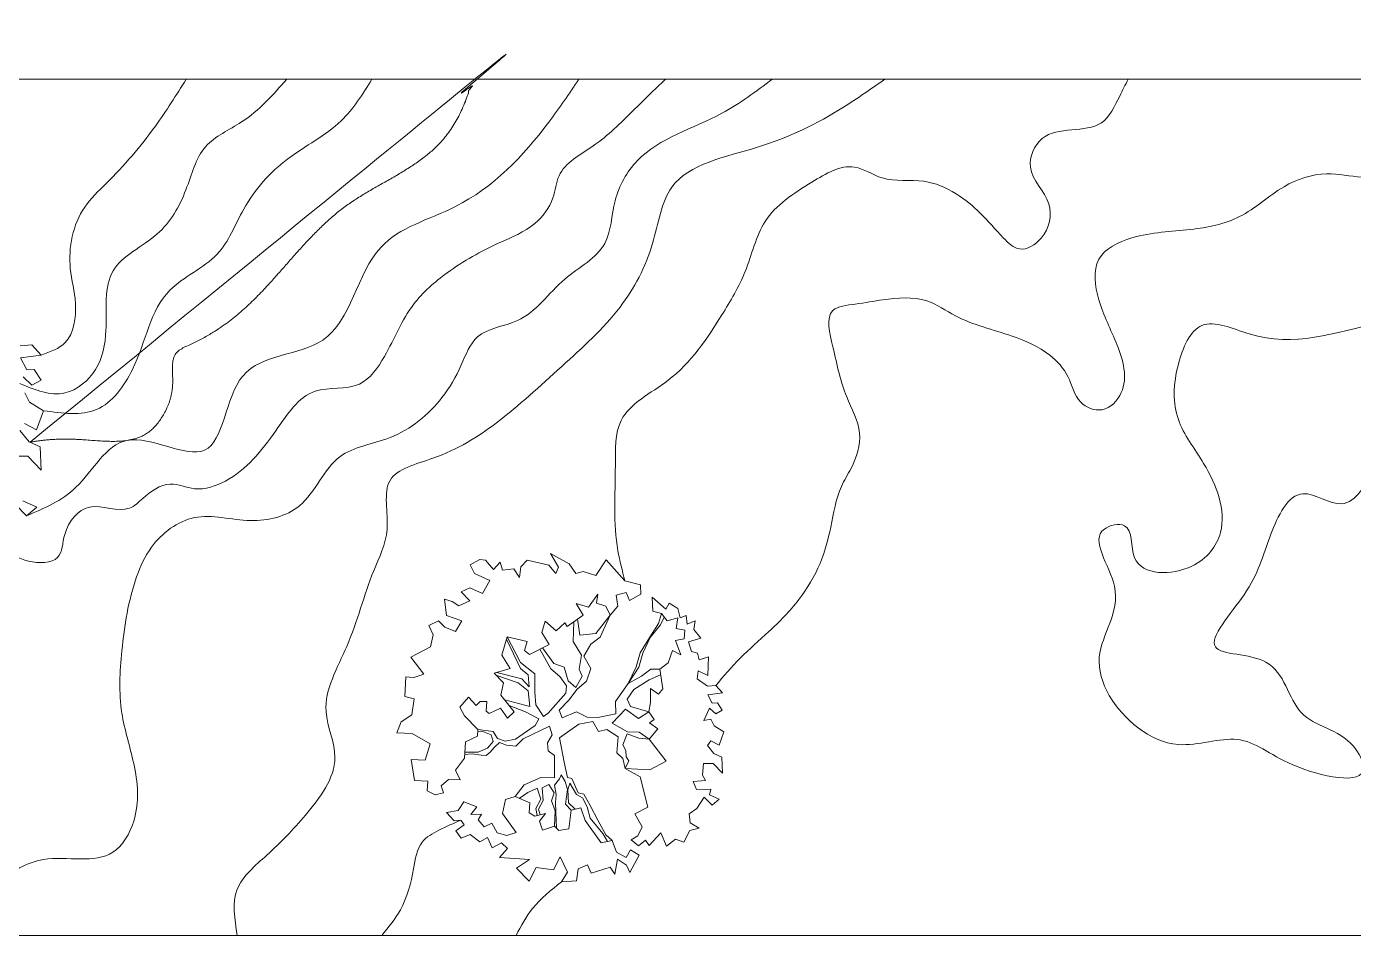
# Model space of a CAD drawing. Header units: inches. Extents: x 0 to 4169, y -2 to 2776.
# Drawn here: x 566 to 1699, y 0 to 776 of the extents above; entities that cross this region are included whole.
import ezdxf

# ---------------------------------------------------------------- set-up
doc = ezdxf.new("R2010")
doc.units = ezdxf.units.IN
doc.header["$MEASUREMENT"] = 0
doc.layers.add('ceco.net 442 Smith House site plan', color=9, linetype='Continuous', lineweight=15)

msp = doc.modelspace()

# ---------------------------------------------------------------- linework, layer by layer
at = {"layer": 'ceco.net 442 Smith House site plan'}
for p, q in [((523.6747616347229, 731.177013378743), (2103.313901271012, 731.177013378743)), ((953.3829359715223, 320.9507535614342), (945.1670311121488, 316.3872066847879)), ((958.329407823633, 320.5021952093074), (953.3829359715223, 320.9507535614342)), ((965.0939721234704, 312.3885643415052), (958.329407823633, 320.5021952093074)), ((970.667635303867, 318.7502001019821), (965.0939721234704, 312.3885643415052)), ((972.8614011419189, 312.0056318837956), (970.667635303867, 318.7502001019821)), ((993.921820605973, 320.4012951184768), (988.413002113514, 314.6474321173418)), ((1012.285496500973, 316.2424573267675), (993.921820605973, 320.4012951184768)), ((1029.579905424612, 317.4794283034644), (1013.811294151511, 326.0881311856216)), ((1013.811294151511, 326.0881311856216), (1020.557363627006, 314.5475130548161)), ((1035.36965436523, 309.1424993495029), (1029.579905424612, 317.4794283034644)), ((1061.105130635802, 320.8643184822521), (1052.383765920557, 307.2879207423741)), ((1077.276500951999, 302.8389679015365), (1061.105130635802, 320.8643184822521)), ((945.1670311121488, 316.3872066847879), (948.8767878540683, 309.1739868445942)), ((948.8767878540683, 309.1739868445942), (962.0504317545117, 302.9922199073148)), ((982.3235364858903, 313.0177625858465), (972.8614011419189, 312.0056318837956)), ((987.2804481269729, 305.7011882214183), (982.3235364858903, 313.0177625858465)), ((988.413002113514, 314.6474321173418), (987.2804481269729, 305.7011882214183)), ((1018.206686552233, 309.1403960160875), (1012.285496500973, 316.2424573267675)), ((1020.557363627006, 314.5475130548161), (1018.206686552233, 309.1403960160875)), ((1041.459120035093, 310.7721688340655), (1035.36965436523, 309.1424993495029)), ((1052.383765920557, 307.2879207423741), (1041.459120035093, 310.7721688340655)), ((944.9434262128675, 296.7316254264751), (937.4491641672028, 293.3591657797074)), ((955.7559531134606, 292.0107575132212), (944.9434262128675, 296.7316254264751)), ((962.0504317545117, 302.9922199073148), (955.7559531134606, 292.0107575132212)), ((1090.393257978793, 299.4676304800937), (1077.276500951999, 302.8389679015365)), ((1090.909887826008, 291.3069248016146), (1090.393257978793, 299.4676304800937)), ((929.8506437627257, 285.2914875089905), (923.1525787771487, 287.1554122523928)), ((923.1525787771487, 287.1554122523928), (925.0090632272494, 273.2529229250246)), ((935.4162519171382, 281.3581199132037), (929.8506437627257, 285.2914875089905)), ((944.8880969368828, 285.8077750455371), (935.4162519171382, 281.3581199132037)), ((937.4491641672028, 293.3591657797074), (944.8880969368828, 285.8077750455371)), ((1041.527809843828, 273.6058412129563), (1035.549732970544, 283.5183320758456)), ((1035.549732970544, 283.5183320758456), (1046.193254144029, 280.3712738052398)), ((1046.193254144029, 280.3712738052398), (1054.080857051307, 291.5199644925034)), ((1054.080857051307, 291.5199644925034), (1053.06042205433, 283.8103404193157)), ((1053.06042205433, 283.8103404193157), (1060.94958255458, 281.2247512109781)), ((1069.613963240799, 290.7347774231536), (1078.243261322781, 292.7672626701516)), ((1071.25509209081, 281.2253123218805), (1069.613963240799, 290.7347774231536)), ((1078.243261322781, 292.7672626701516), (1081.053584309608, 285.947302496832)), ((1081.053584309608, 285.947302496832), (1090.909887826008, 291.3069248016146)), ((1100.372850508953, 288.8903160224885), (1112.252892439636, 278.7543171939376)), ((1101.160895476853, 276.9548960856015), (1100.372850508953, 288.8903160224885)), ((1112.252892439636, 278.7543171939376), (1114.904016483572, 283.822492182847)), ((1114.904016483572, 283.822492182847), (1122.277277249806, 279.0920681294456)), ((925.0090632272494, 273.2529229250246), (938.0224864881409, 268.6344285088736)), ((1027.841575626279, 263.9278156069142), (1041.527809843828, 273.6058412129563)), ((1064.612064915087, 273.3826843144304), (1052.285007510675, 257.9611228741783)), ((1056.060533369178, 254.8037374401674), (1064.612064915087, 273.3826843144304)), ((1060.94958255458, 281.2247512109781), (1064.612064915087, 273.3826843144304)), ((1064.612064915087, 273.3826843144304), (1071.25509209081, 281.2253123218805)), ((1108.477269421064, 275.0349015867561), (1101.160895476853, 276.9548960856015)), ((1105.835757892832, 266.5274499036312), (1108.477269421064, 275.0349015867561)), ((1110.854534826282, 271.8391168265239), (1107.578565854262, 265.1226207253942)), ((1113.209115856682, 268.6738269313151), (1108.477269421064, 275.0349015867561)), ((1122.277277249806, 279.0920681294456), (1124.367709321956, 271.1003429177243)), ((1124.367709321956, 271.1003429177243), (1129.538419078102, 273.1250242932013)), ((1129.538419078102, 273.1250242932013), (1130.4482926691, 265.8637485694397)), ((918.0192393267155, 268.5684514217758), (909.8593939456975, 264.6232144799638)), ((909.8593939456975, 264.6232144799638), (913.5236281629968, 256.8004697361735)), ((923.4920506689608, 263.3967118636918), (918.0192393267155, 268.5684514217758)), ((932.4951731384862, 259.4535782083625), (923.4920506689608, 263.3967118636918)), ((938.0224864881409, 268.6344285088736), (932.4951731384862, 259.4535782083625)), ((1006.443144585983, 258.6797717924607), (1009.196775052153, 268.4238432596019)), ((1009.196775052153, 268.4238432596019), (1018.434575294472, 260.0859332339227)), ((1018.434575294472, 260.0859332339227), (1025.929761890807, 266.9064544735587)), ((1025.929761890807, 266.9064544735587), (1027.841575626279, 263.9278156069142)), ((1033.62655704964, 268.0185828386701), (1032.910509148482, 250.9710599759233)), ((1038.709237576582, 256.3771959816536), (1036.842314876902, 270.2925601646203)), ((1098.510404418899, 254.7043794885442), (1105.835757892832, 266.5274499036312)), ((1107.578565854262, 265.1226207253942), (1098.800314316994, 254.3566524555933)), ((1122.502245346826, 271.25976733116), (1113.209115856682, 268.6738269313151)), ((1121.041292295053, 262.0218661577288), (1122.502245346826, 271.25976733116)), ((1128.415477621344, 260.7395037805012), (1121.041292295053, 262.0218661577288)), ((1127.741011944499, 253.3004625693041), (1128.415477621344, 260.7395037805012)), ((1130.4482926691, 265.8637485694397), (1137.259401115125, 268.6845053308135)), ((1137.259401115125, 268.6845053308135), (1135.966626526579, 261.301533910259)), ((1135.966626526579, 261.301533910259), (1142.160156169409, 253.8728199445993)), ((913.5236281629968, 256.8004697361735), (911.332247177105, 246.3820185822749)), ((972.2114660407925, 239.3028561652133), (976.7728463633335, 255.1266722100657)), ((976.129915680989, 252.8962911688137), (988.0352122838176, 227.8644015745694)), ((988.2043152977145, 233.1673929250076), (976.7728463633335, 255.1266722100657)), ((976.7728463633335, 255.1266722100657), (993.8893672277583, 251.0711889953903)), ((993.8893672277583, 251.0711889953903), (991.6323142384208, 243.4737045222607)), ((1012.702346180632, 248.4300911061391), (1006.443144585983, 258.6797717924607)), ((1032.910509148482, 250.9710599759233), (1040.294209792861, 239.3726199055272)), ((1052.285007510675, 257.9611228741783), (1038.709237576582, 256.3771959816536)), ((1048.003097250325, 248.6575958509159), (1056.060533369178, 254.8037374401674)), ((1090.126223940922, 241.4091018154821), (1098.510404418899, 254.7043794885442)), ((1098.800314316994, 254.3566524555933), (1092.609996884072, 241.1936076466033)), ((1120.42371349655, 251.7723955104807), (1127.741011944499, 253.3004625693041)), ((1124.932149353027, 239.5093417659372), (1120.42371349655, 251.7723955104807)), ((1142.160156169409, 253.8728199445993), (1131.583134352424, 250.7701720473924)), ((1131.583134352424, 250.7701720473924), (1133.944154112419, 242.4324719880411)), ((911.332247177105, 246.3820185822749), (894.5999905314351, 237.5938668365622)), ((979.3035049302841, 228.0328208905318), (972.2114660407925, 239.3028561652133)), ((991.6323142384208, 243.4737045222607), (995.6889648605288, 239.9791292202315)), ((995.6889648605288, 239.9791292202315), (1012.702346180632, 248.4300911061391)), ((1004.582664947785, 244.3968471612746), (1013.940424526109, 227.7068705704606)), ((1016.535489096382, 232.1567356268823), (1006.968556535834, 245.5819777835578)), ((1040.294209792861, 239.3726199055272), (1038.271834529384, 227.3803590245018)), ((1042.093077227954, 238.5861005764723), (1048.003097250325, 248.6575958509159)), ((1048.015094632268, 228.0552998632276), (1042.093077227954, 238.5861005764723)), ((1086.867230769564, 229.5289805298215), (1090.126223940922, 241.4091018154821)), ((1092.609996884072, 241.1936076466033), (1089.003282484164, 229.0235813051287)), ((1114.008233618308, 232.6880493739787), (1117.773416796283, 243.2754810380477)), ((1117.773416796283, 243.2754810380477), (1124.932149353027, 239.5093417659372)), ((1133.944154112419, 242.4324719880411), (1139.115691212233, 241.0284138788211)), ((1139.115691212233, 241.0284138788211), (1140.474867987823, 235.2848780868507)), ((1140.474867987823, 235.2848780868507), (1148.531379556006, 237.982957998755)), ((1148.531379556006, 237.982957998755), (1148.02757440155, 222.1126282482615)), ((894.5999905314351, 237.5938668365622), (905.4780922707105, 223.175231116868)), ((965.5140340928233, 223.9844393344939), (979.3035049302841, 228.0328208905318)), ((988.0352122838176, 227.8644015745694), (994.7446416137302, 222.5805224140805)), ((1000.421541414039, 223.3125141257265), (988.2043152977145, 233.1673929250076)), ((1013.940424526109, 227.7068705704606), (1021.763815825297, 221.0654469653267)), ((1025.313546280657, 229.1691017697123), (1016.535489096382, 232.1567356268823)), ((1028.922548377348, 217.2993076932162), (1025.313546280657, 229.1691017697123)), ((1038.271834529384, 227.3803590245018), (1040.857092268508, 221.5158986071021)), ((1044.520499137446, 217.1218933515287), (1048.015094632268, 228.0552998632276)), ((1079.944733541038, 215.1660635007814), (1086.867230769564, 229.5289805298215)), ((1089.003282484164, 229.0235813051287), (1079.944733541038, 215.1660635007814)), ((1099.477797836674, 227.4503327675164), (1091.430898756036, 221.3129762036359)), ((1106.972887240087, 227.394053007026), (1099.477797836674, 227.4503327675164)), ((1106.972887240087, 227.394053007026), (1114.008233618308, 232.6880493739787)), ((1109.513352642881, 210.6145271601403), (1106.972887240087, 227.394053007026)), ((890.2724607131124, 220.8040138168848), (889.3841969822157, 204.0237168986353)), ((897.084396502806, 220.1960310935617), (890.2724607131124, 220.8040138168848)), ((905.4780922707105, 223.175231116868), (897.084396502806, 220.1960310935617)), ((973.5152163427819, 215.7586689123929), (965.5140340928233, 223.9844393344939)), ((967.0868870804894, 222.3674373662597), (986.01283710482, 215.8721406876773)), ((989.1140916535497, 219.0293161659202), (967.781446954136, 224.650117734372)), ((971.3238353521967, 205.3402176751888), (973.5152163427819, 215.7586689123929)), ((986.01283710482, 215.8721406876773), (994.7356621262479, 208.8374574567354)), ((995.3636807653487, 212.2189121292281), (989.1140916535497, 219.0293161659202)), ((994.7446416137302, 222.5805224140805), (995.3636807653487, 212.2189121292281)), ((1000.263705668887, 207.7127672290105), (1000.421541414039, 223.3125141257265)), ((1021.763815825297, 221.0654469653267), (1027.291762165626, 213.0639556565166)), ((1035.284256483405, 211.7255234804332), (1028.922548377348, 217.2993076932162)), ((1040.857092268508, 221.5158986071021), (1035.284256483405, 211.7255234804332)), ((1036.080356392809, 210.0851068247175), (1044.520499137446, 217.1218933515287)), ((1091.430898756036, 221.3129762036359), (1079.944733541038, 215.1660635007814)), ((1084.788698928674, 210.0416087114889), (1098.016844794288, 218.2124315940851)), ((1098.016844794288, 218.2124315940851), (1107.719940443938, 222.4598395929477)), ((1139.632223936924, 225.9909071145636), (1139.024354776648, 219.1789608588785)), ((1139.024354776648, 219.1789608588785), (1147.803239313978, 212.7625875979704)), ((1148.02757440155, 222.1126282482615), (1139.632223936924, 225.9909071145636)), ((889.3841969822157, 204.0237168986353), (897.3100947928107, 202.0581897658667)), ((982.8009239196421, 190.8672643759859), (971.3238353521967, 205.3402176751888)), ((994.7356621262479, 208.8374574567354), (996.0386822774923, 195.5988106887382)), ((1001.163869541872, 197.0139671218991), (1000.263705668887, 207.7127672290105)), ((1026.731167344524, 206.8808565017715), (1011.75040668633, 189.8005373212442)), ((1027.291762165626, 213.0639556565166), (1026.731167344524, 206.8808565017715)), ((1029.653609320915, 201.2975161488411), (1036.080356392809, 210.0851068247175)), ((1079.944733541038, 215.1660635007814), (1069.189726424984, 199.8941603768763)), ((1079.046857327291, 201.8250432356814), (1084.788698928674, 210.0416087114889)), ((1099.096454314765, 199.0718056994394), (1098.926718347739, 210.9511559160829)), ((1098.926718347739, 210.9511559160829), (1105.962794886092, 205.9396117970389)), ((1105.962794886092, 205.9396117970389), (1109.513352642881, 210.6145271601403)), ((1147.803239313978, 212.7625875979704), (1154.736079232419, 213.3806875289306)), ((1160.423418817006, 207.2446631473163), (1148.084266879968, 205.5485966512135)), ((1148.084266879968, 205.5485966512135), (1151.804560650715, 198.3441618340442)), ((1154.736079232419, 213.3806875289306), (1160.423418817006, 207.2446631473163)), ((897.3100947928107, 202.0581897658667), (895.4655104801047, 188.4815820678741)), ((936.3504616792358, 195.0795075234064), (943.657320333519, 203.4755906743169)), ((940.3518801760424, 187.5378828851515), (936.3504616792358, 195.0795075234064)), ((943.657320333519, 203.4755906743169), (950.1968193434132, 196.3174596058473)), ((950.1968193434132, 196.3174596058473), (953.6352581622637, 199.7557551051468)), ((953.6352581622637, 199.7557551051468), (959.2666354801918, 199.8782219530889)), ((959.2666354801918, 199.8782219530889), (958.8172351449157, 191.4836809777588)), ((961.4594768191994, 189.6855920951015), (970.9207847960365, 194.1264622044104)), ((970.9207847960365, 194.1264622044104), (977.0021955009282, 185.4611284535611)), ((996.0386822774923, 195.5988106887382), (974.5961641397357, 201.2137128300464)), ((978.422402767613, 196.3887109965071), (992.4986614979053, 190.932680314635)), ((1007.760255411335, 187.0454064578074), (1001.163869541872, 197.0139671218991)), ((1021.045288103665, 192.4057998703265), (1029.653609320915, 201.2975161488411)), ((1066.259035154095, 181.4288952430523), (1077.641963758566, 193.2054519935644)), ((1069.189726424984, 199.8941603768763), (1069.482118330616, 189.2602150142062)), ((1077.641963758566, 193.2054519935644), (1088.79075037861, 185.3176425061521)), ((1081.91323978778, 195.6233929936761), (1079.046857327291, 201.8250432356814)), ((1097.747620210316, 191.07052438981), (1081.91323978778, 195.6233929936761)), ((1097.747620210316, 191.07052438981), (1099.096454314765, 199.0718056994394)), ((1149.546680266084, 194.1754168092388), (1144.544879133295, 183.7001247018153)), ((1154.738366886963, 189.3408670745871), (1149.546680266084, 194.1754168092388)), ((1151.804560650715, 198.3441618340442), (1156.199319971589, 198.5787682034323)), ((1156.199319971589, 198.5787682034323), (1160.302320386893, 192.2649784036082)), ((886.1626713188804, 182.4581172400934), (882.5096070506847, 173.1073054046267)), ((895.4655104801047, 188.4815820678741), (886.1626713188804, 182.4581172400934)), ((951.7826188751997, 175.88414408961), (940.3518801760424, 187.5378828851515)), ((958.8172351449157, 191.4836809777588), (961.4594768191994, 189.6855920951015)), ((977.0021955009282, 185.4611284535611), (982.8009239196421, 190.8672643759859)), ((992.4986614979053, 190.932680314635), (1003.815626590562, 184.8998005777529)), ((1003.815626590562, 184.8998005777529), (1000.490134104943, 179.2693854164922)), ((1011.75040668633, 189.8005373212442), (1007.760255411335, 187.0454064578074)), ((1023.574486326886, 185.923029563852), (1021.045288103665, 192.4057998703265)), ((1035.912810957804, 191.0478354988924), (1023.574486326886, 185.923029563852)), ((1044.870410907402, 186.4951769434863), (1035.912810957804, 191.0478354988924)), ((1049.826495289296, 182.6073419734097), (1037.76846806893, 180.5740856550479)), ((1054.220427294662, 186.2706877817354), (1044.870410907402, 186.4951769434863)), ((1054.671287987747, 174.0541477428329), (1049.826495289296, 182.6073419734097)), ((1069.482118330616, 189.2602150142062), (1054.220427294662, 186.2706877817354)), ((1079.329345279249, 173.9999713110647), (1066.259035154095, 181.4288952430523)), ((1088.79075037861, 185.3176425061521), (1097.747620210316, 191.07052438981)), ((1102.142282375814, 184.428329715659), (1097.747620210316, 191.07052438981)), ((1098.141594081378, 181.6644139054635), (1102.142282375814, 184.428329715659)), ((1105.45879541619, 176.3156799559474), (1098.141594081378, 181.6644139054635)), ((1144.544879133295, 183.7001247018153), (1150.569500204393, 184.7220215044749)), ((1150.569500204393, 184.7220215044749), (1153.502479129826, 179.1474661839554)), ((1160.302320386893, 192.2649784036082), (1154.738366886963, 189.3408670745871)), ((882.5096070506847, 173.1073054046267), (895.5800143218291, 172.5551825161782)), ((895.5800143218291, 172.5551825161782), (911.0096894680166, 163.6460373757282)), ((941.1406552946866, 165.2969223836556), (951.2675465787173, 170.3105698349416)), ((951.2675465787173, 170.3105698349416), (951.7826188751997, 175.88414408961)), ((951.6112262215055, 174.0295113925475), (955.9986628213513, 174.2550357077366)), ((964.7303702171242, 174.0866163483614), (951.7826188751997, 175.88414408961)), ((955.9986628213513, 174.2550357077366), (962.9323300459135, 171.4443961974126)), ((962.9323300459135, 171.4443961974126), (964.899278835789, 165.6360056187615)), ((968.5627828929568, 168.1188013597944), (964.7303702171242, 174.0866163483614)), ((1000.490134104943, 179.2693854164922), (983.8340864540005, 167.6690519778353)), ((990.410419971856, 168.00778406602), (1012.942232389294, 178.7733323280728)), ((1015.078186901585, 171.391132023468), (1011.022266439608, 164.580166840674)), ((1012.942232389294, 178.7733323280728), (1015.078186901585, 171.391132023468)), ((1037.76846806893, 180.5740856550479), (1021.393545176899, 168.6365623518926)), ((1061.716246853513, 175.9088675399417), (1054.671287987747, 174.0541477428329)), ((1071.450624610211, 169.7175444636881), (1061.716246853513, 175.9088675399417)), ((1075.508102590066, 162.7942297567475), (1079.161166816022, 172.1450415570146)), ((1079.161166816022, 172.1450415570146), (1089.139104644767, 168.4252059878445)), ((1089.297670578211, 173.7194123563245), (1079.329345279249, 173.9999713110647)), ((1097.814752524638, 167.6384767405677), (1089.297670578211, 173.7194123563245)), ((1097.814752524638, 167.6384767405677), (1105.45879541619, 176.3156799559474)), ((1153.502479129826, 179.1474661839554), (1161.783958785642, 174.0132452975741)), ((1161.783958785642, 174.0132452975741), (1157.606209733421, 162.5281358558953)), ((911.0096894680166, 163.6460373757282), (906.6270246797693, 149.6859360621908)), ((940.1761826159955, 151.3288071970698), (941.1406552946866, 165.2969223836556)), ((959.9999841205419, 159.8366099895698), (951.8961982554257, 156.5096829356593)), ((964.899278835789, 165.6360056187615), (959.9999841205419, 159.8366099895698)), ((962.2017077916552, 156.5102440465617), (965.6962060419286, 160.5668495217616)), ((965.6962060419286, 160.5668495217616), (970.1461975631964, 164.8485052191621)), ((974.9236636084128, 165.9737565976822), (968.5627828929568, 168.1188013597944)), ((970.1461975631964, 164.8485052191621), (976.1611089115883, 162.4328775528199)), ((983.8340864540005, 167.6690519778353), (974.9236636084128, 165.9737565976822)), ((976.1611089115883, 162.4328775528199), (984.2184478328253, 161.7022180609861)), ((984.2184478328253, 161.7022180609861), (990.410419971856, 168.00778406602)), ((1011.022266439608, 164.580166840674), (1011.651015271693, 157.6560809849307)), ((1021.393545176899, 168.6365623518926), (1025.442043612954, 147.9701826500607)), ((1070.215564163889, 156.0954041305989), (1071.450624610211, 169.7175444636881)), ((1077.878832030528, 157.8940541265053), (1075.508102590066, 162.7942297567475)), ((1089.139104644767, 168.4252059878445), (1097.814752524638, 167.6384767405677)), ((1112.336939007081, 148.8275879412344), (1097.814752524638, 167.6384767405677)), ((1150.458014252436, 166.303060109964), (1147.590610048354, 162.1798476744959)), ((1147.590610048354, 162.1798476744959), (1153.221890206212, 155.4255133967668)), ((1157.606209733421, 162.5281358558953), (1150.458014252436, 166.303060109964)), ((906.6270246797693, 149.6859360621908), (894.8037723922671, 150.1347044205382)), ((894.8037723922671, 150.1347044205382), (897.5587660561765, 132.3908938299078)), ((932.7011455031789, 141.0777942921093), (940.1761826159955, 151.3288071970698)), ((940.389699993744, 154.4211037253329), (946.7710109065677, 155.0945265107116)), ((951.8961982554257, 156.5096829356593), (940.5398076695478, 156.5950598960611)), ((946.7710109065677, 155.0945265107116), (954.4823804607404, 154.0932842003)), ((954.4823804607404, 154.0932842003), (958.8298654799879, 153.6990434229887)), ((958.8298654799879, 153.6990434229887), (962.2017077916552, 156.5102440465617)), ((1011.651015271693, 157.6560809849307), (1017.225408602835, 153.7121762582377)), ((1017.225408602835, 153.7121762582377), (1017.05786313967, 134.6749049769986)), ((1025.442043612954, 147.9701826500607), (1028.318865904654, 134.9005163523412)), ((1075.396713793486, 151.2520694057757), (1070.215564163889, 156.0954041305989)), ((1077.420549358453, 142.6332493183279), (1075.396713793486, 151.2520694057757)), ((1077.420549358453, 142.6332493183279), (1080.520976554128, 149.2191642003089)), ((1078.319252878322, 152.5455301421437), (1077.878832030528, 157.8940541265053)), ((1080.520976554128, 149.2191642003089), (1078.319252878322, 152.5455301421437)), ((1098.5377585267, 141.3416819138479), (1112.336939007081, 148.8275879412344)), ((1153.221890206212, 155.4255133967668), (1159.818373240439, 152.333753857173)), ((1159.818373240439, 152.333753857173), (1160.438239740418, 138.5434041685826)), ((936.6359674834157, 132.9090746971691), (932.7011455031789, 141.0777942921093)), ((1021.329966517245, 133.66410649124), (1022.913478394487, 137.2706114293462)), ((1022.913478394487, 137.2706114293462), (1026.127582111685, 131.358866198569)), ((1090.209734682455, 135.5415152168125), (1077.420549358453, 142.6332493183279)), ((1077.420549358453, 142.6332493183279), (1098.5377585267, 141.3416819138479)), ((1144.332444234743, 146.8709869850972), (1143.433740667942, 136.9587061213887)), ((1143.433740667942, 136.9587061213887), (1146.141654345671, 132.3396505579624)), ((1152.445842624949, 146.7586374257511), (1144.332444234743, 146.8709869850972)), ((1160.438239740418, 138.5434041685826), (1152.445842624949, 146.7586374257511)), ((897.5587660561765, 132.3908938299078), (909.0448341064108, 131.6610054070911)), ((909.0448341064108, 131.6610054070911), (908.3248460081971, 123.612439368563)), ((920.2506047601736, 127.8395674473813), (926.6676421844543, 133.1896336507359)), ((922.5092152533102, 121.7027720331228), (920.2506047601736, 127.8395674473813)), ((926.6676421844543, 133.1896336507359), (936.6359674834157, 132.9090746971691)), ((991.21036507715, 128.5932670228133), (983.4436662845386, 118.670658989833)), ((1005.515735648626, 134.7864834227416), (991.21036507715, 128.5932670228133)), ((994.3684093300725, 122.0632119405073), (1002.199855608312, 125.7167916517443)), ((1002.199855608312, 125.7167916517443), (1005.404249691976, 116.3675220282307)), ((1017.05786313967, 134.6749049769986), (1005.515735648626, 134.7864834227416)), ((1006.584077942598, 125.9426130297876), (1012.158568466662, 128.8755093043941)), ((1007.484241895368, 115.2438129156363), (1006.584077942598, 125.9426130297876)), ((1012.158568466662, 128.8755093043941), (1016.834355438005, 121.8961247974244)), ((1017.124362491477, 128.4251988080126), (1021.329966517245, 133.66410649124)), ((1018.585948529232, 120.4807583721227), (1017.124362491477, 128.4251988080126)), ((1026.127582111685, 131.358866198569), (1028.319596102332, 124.5949758264518)), ((1028.319596102332, 124.5949758264518), (1026.578345644701, 112.2655251149541)), ((1028.318865904654, 134.9005163523412), (1031.98319733365, 133.9545726943293)), ((1028.600720823698, 124.2577860018462), (1030.071286438108, 130.0564105150881)), ((1030.071286438108, 130.0564105150881), (1035.75945337575, 120.4916467320824)), ((1031.98319733365, 133.9545726943293), (1037.445374557396, 121.8972470602954)), ((1096.918872503998, 109.6272328881603), (1090.209734682455, 135.5415152168125)), ((1146.141654345671, 132.3396505579624), (1135.432364102536, 131.4308744587582)), ((1135.432364102536, 131.4308744587582), (1138.253224075952, 124.6196992744368)), ((1138.253224075952, 124.6196992744368), (1150.469720046225, 125.070360959979)), ((1150.469720046225, 125.070360959979), (1149.402935213813, 120.1799514268255)), ((908.3248460081971, 123.612439368563), (915.1919167678154, 120.1747049367532)), ((915.1919167678154, 120.1747049367532), (922.5092152533102, 121.7027720331228)), ((934.9050597110057, 106.8348068875915), (939.6265634285498, 114.2185493771631)), ((939.6265634285498, 114.2185493771631), (950.7850597384465, 109.7682643176866)), ((972.7464705036319, 104.0363879535195), (975.3871547116626, 115.9725789969698)), ((975.3871547116626, 115.9725789969698), (983.4436662845386, 118.670658989833)), ((983.4436662845386, 118.670658989833), (996.0550607000101, 113.1632717404842)), ((987.0481182703066, 117.0965972599346), (994.3684093300725, 122.0632119405073)), ((1005.404249691976, 116.3675220282307), (1001.236210245129, 108.3199370238742)), ((1003.381047127072, 107.8040005884895), (1007.484241895368, 115.2438129156363)), ((1016.834355438005, 121.8961247974244), (1014.642147094365, 114.9064130472639)), ((1014.642147094365, 114.9064130472639), (1017.632012841822, 106.521428174535)), ((1017.958757243185, 113.6705642958918), (1018.585948529232, 120.4807583721227)), ((1018.138202853131, 105.2287385529435), (1017.958757243185, 113.6705642958918)), ((1029.174237535175, 113.2866508098772), (1028.600720823698, 124.2577860018462)), ((1034.671696348408, 107.8247945741004), (1029.174237535175, 113.2866508098772)), ((1035.75945337575, 120.4916467320824), (1041.108781468574, 117.5032417601359)), ((1037.445374557396, 121.8972470602954), (1042.017924824348, 120.5475065282375)), ((1041.108781468574, 117.5032417601359), (1045.110199918448, 109.9616170831615)), ((1042.017924824348, 120.5475065282375), (1047.695554775401, 110.9739577538869)), ((1144.839997434405, 118.0904153045607), (1138.648852648429, 108.3561098981354)), ((1151.707895542384, 111.2239414701861), (1144.839997434405, 118.0904153045607)), ((1149.402935213813, 120.1799514268255), (1157.787748691851, 116.2928875726986)), ((1157.787748691851, 116.2928875726986), (1151.707895542384, 111.2239414701861)), ((925.0496807030369, 104.9232462226099), (934.9050597110057, 106.8348068875915)), ((931.580394536202, 97.77565228387327), (925.0496807030369, 104.9232462226099)), ((950.7850597384465, 109.7682643176866), (945.8297055964697, 103.3505587959001)), ((945.8297055964697, 103.3505587959001), (954.8985972201241, 103.4632594998208)), ((954.8985972201241, 103.4632594998208), (951.9663484078897, 98.73227430031747)), ((984.4118870131291, 87.98787274656208), (972.7464705036319, 104.0363879535195)), ((996.0550607000101, 113.1632717404842), (995.6056603178013, 104.7687308097401)), ((995.6056603178013, 104.7687308097401), (1000.336679367512, 101.8363956026232)), ((1000.336679367512, 101.8363956026232), (1009.294376514727, 104.160538130649)), ((1001.236210245129, 108.3199370238742), (1002.451390230846, 102.3850733870402)), ((1004.916943206302, 103.02477982124), (1003.381047127072, 107.8040005884895)), ((1009.294376514727, 104.160538130649), (1004.347807502546, 97.73229535710455)), ((1017.632012841822, 106.521428174535), (1017.060783874061, 93.45274298725278)), ((1018.944196043714, 91.55069509895296), (1018.138202853131, 105.2287385529435)), ((1026.578345644701, 112.2655251149541), (1031.42231103703, 107.1410703256616)), ((1029.353488834368, 91.09122297867745), (1031.42231103703, 107.1410703256616)), ((1031.42231103703, 107.1410703256616), (1039.70388785761, 108.8836505637783)), ((1039.70388785761, 108.8836505637783), (1043.425008939172, 98.25047630767138)), ((1045.110199918448, 109.9616170831615), (1047.640225494723, 100.0501073741221)), ((1047.695554775401, 110.9739577538869), (1054.067702712669, 98.53215748538972)), ((1085.771643378368, 103.780762404879), (1096.918872503998, 109.6272328881603)), ((1091.964248508073, 92.90398679941833), (1085.771643378368, 103.780762404879)), ((1138.648852648429, 108.3561098981354), (1132.006749981138, 103.9615435304862)), ((1132.006749981138, 103.9615435304862), (1132.850027060259, 96.07317285121263)), ((937.2660794710005, 98.49710682824016), (931.580394536202, 97.77565228387327)), ((932.9859211096812, 89.21290199410797), (940.0212674925959, 94.50689836340726)), ((940.0212674925959, 94.50689836340726), (937.2660794710005, 98.49710682824016)), ((951.9663484078897, 98.73227430031747), (957.0353790432299, 92.65231975510508)), ((957.0353790432299, 92.65231975510508), (963.5653627678896, 95.8102663387379)), ((963.5653627678896, 95.8102663387379), (968.1378159217036, 87.58372480068714)), ((1004.347807502546, 97.73229535710455), (1006.764886783136, 90.01290526778699)), ((1006.764886783136, 90.01290526778699), (1017.060783874061, 93.45274298725278)), ((1017.060783874061, 93.45274298725278), (1020.790787245489, 89.68583260740579)), ((1020.790787245489, 89.68583260740579), (1029.353488834368, 91.09122297867745)), ((1043.425008939172, 98.25047630767138), (1056.99170219286, 79.2145372427246)), ((1047.640225494723, 100.0501073741221), (1058.349321464651, 87.2052813404888)), ((1054.067702712669, 98.53215748538972), (1061.047622612597, 86.02550239031912)), ((1088.133393340733, 85.13752189825058), (1091.964248508073, 92.90398679941833)), ((1140.560472106, 91.6238688998267), (1132.568805145969, 89.53356167334528)), ((1132.850027060259, 96.07317285121263), (1140.560472106, 91.6238688998267)), ((937.4366427910805, 83.18901720668525), (932.9859211096812, 89.21290199410797)), ((945.2120296378971, 86.22428702180744), (937.4366427910805, 83.18901720668525)), ((953.3831422078741, 79.87276850768716), (945.2120296378971, 86.22428702180744)), ((959.9691853639567, 83.64902498743474), (953.3831422078741, 79.87276850768716)), ((963.8567330097139, 74.85145829272777), (959.9691853639567, 83.64902498743474)), ((968.1378159217036, 87.58372480068714), (976.3536235787678, 85.27047059624822)), ((976.3536235787678, 85.27047059624822), (984.4118870131291, 87.98787274656208)), ((1056.99170219286, 79.2145372427246), (1066.239309271022, 81.19095269204021)), ((1058.349321464651, 87.2052813404888), (1062.388426124224, 80.36793490604312)), ((1061.047622612597, 86.02550239031912), (1066.239309271022, 81.19095269204021)), ((1066.239309271022, 81.19095269204021), (1070.005952802112, 71.1673033430499)), ((1082.502843366473, 81.58631564657033), (1088.133393340733, 85.13752189825058)), ((1088.931147937473, 76.63962635409982), (1082.502843366473, 81.58631564657033)), ((1094.673816891911, 81.42745242734254), (1088.931147937473, 76.63962635409982)), ((1098.000039570514, 76.75232706036716), (1094.673816891911, 81.42745242734254)), ((1107.742569433481, 87.73280838978292), (1098.000039570514, 76.75232706036716)), ((1112.63371195798, 76.36039961799861), (1107.742569433481, 87.73280838978292)), ((1120.35221199216, 82.20609898650349), (1112.63371195798, 76.36039961799861)), ((1127.614278314808, 79.68711670792788), (1120.35221199216, 82.20609898650349)), ((1132.568805145969, 89.53356167334528), (1127.614278314808, 79.68711670792788)), ((971.7354536740589, 79.1338851401043), (963.8567330097139, 74.85145829272777)), ((970.275327942487, 66.467244607521), (976.9271402526987, 74.29933544769199)), ((976.9271402526987, 74.29933544769199), (971.7354536740589, 79.1338851401043)), ((1070.005952802112, 71.1673033430499), (1078.345243830622, 66.67071457828641)), ((1078.345243830622, 66.67071457828641), (1082.063979980239, 73.20055970482439)), ((1089.437240793406, 68.4701356889692), (1081.559250359591, 53.88216834855616)), ((1082.063979980239, 73.20055970482439), (1089.437240793406, 68.4701356889692)), ((995.7312369532526, 64.79197363524825), (970.275327942487, 66.467244607521)), ((984.7512617918039, 57.35237134834826), (995.7312369532526, 64.79197363524825)), ((995.6197510059893, 46.37301224425733), (984.7512617918039, 57.35237134834826)), ((1001.371302250294, 58.02710219141335), (995.6197510059893, 46.37301224425733)), ((1016.173980454041, 56.06136509935677), (1001.371302250294, 58.02710219141335)), ((1021.8606870855, 67.10768228365095), (1016.173980454041, 56.06136509935677)), ((1028.166238562517, 54.03878709366798), (1021.8606870855, 67.10768228365095)), ((1037.178243321909, 56.96191731459857), (1035.942355564772, 46.76851642396689)), ((1045.292566225239, 60.29762939505339), (1037.178243321909, 56.96191731459857)), ((1048.384013975672, 53.1404793548888), (1045.292566225239, 60.29762939505339)), ((1064.769376698914, 58.20998660467655), (1048.384013975672, 53.1404793548888)), ((1068.601789384133, 52.24217161845625), (1064.769376698914, 58.20998660467655)), ((1071.027945340434, 65.1426474854368), (1068.601789384133, 52.24217161845625)), ((1078.682330870274, 60.07503356519044), (1071.027945340434, 65.1426474854368)), ((1081.559250359591, 53.88216834855616), (1078.682330870274, 60.07503356519044)), ((1023.051491096497, 45.75561465055227), (1028.166238562517, 54.03878709366798)), ((1035.942355564772, 46.76851642396689), (1023.051491096497, 45.75561465055227))]:
    msp.add_line(p, q, dxfattribs=at)
at = {"layer": 'ceco.net 442 Smith House site plan', "ltscale": 30}
msp.add_line((0, 0), (4169.27781243041, 0), dxfattribs=at)
at = {"layer": 'ceco.net 442 Smith House site plan'}
for points in [[(560.9715255010522, 503.4897470887364), (570.8755825206912, 504.372746991449), (579.0003533652032, 495.6069978741867), (561.3729934350335, 493.1840457373998), (566.6876988312018, 482.8919960024417), (572.9659264344621, 483.2271479553581), (578.8273555991817, 474.2074482458493), (570.8788505992818, 470.0301463437277), (563.462155433302, 476.9366459675083)], [(564.9233267690504, 463.4317955324665), (569.113296659174, 455.4681450742463), (580.9439818891442, 448.1335438079873), (574.975768954717, 431.7262446094442), (564.7640611254096, 437.1189935431576)], [(560.6677693965757, 431.2286900642526), (568.7124553471006, 421.5796410938892), (578.1360025334895, 417.1628417524505), (579.0215261129343, 397.4623421986622), (567.6038159446264, 409.1983897095734), (556.0132468043626, 409.3588890800679)], [(563.256805353936, 371.2288382848835), (575.2351103198803, 365.6758899228507), (566.549605827347, 358.4345383493415), (556.7383228011978, 368.2437866846651)]]:
    msp.add_lwpolyline(points, dxfattribs=at)
for points, knots in [([(946.900849805323, 731.1770133775697), (942.4717504305756, 712.4864288507927), (919.7864355967796, 661.2234192903021), (829.950258807975, 630.0377890261099), (774.765897743361, 551.7795007834446), (726.3318686099697, 512.469949956764), (688.2329328226579, 497.2114538606587), (693.5137312411106, 470.1673189680556), (686.4329008230806, 447.5370802271155), (663.1853100342715, 416.6219463314727), (616.1253563720549, 425.4393916587555), (582.4696012376726, 423.5660112123513), (569.5307916962743, 421.1960883431458)], [396.3087588253612, 396.3087588253612, 396.3087588253612, 396.3087588255069, 412.4288010590553, 440.831367359217, 470.7884449897311, 490.7172761568627, 494.9954114024826, 502.1433374484811, 509.7241831016589, 515.4902591497502, 532.8216962068643, 544.1028156130894, 544.1028156130894, 544.1028156130894, 544.1028156130894]), ([(1111.792574563996, 731.177013378743), (1102.530877501636, 722.2420042483246), (1082.290240171962, 702.7153151119447), (1054.305738956429, 674.2284678126356), (1019.552359594027, 656.5990229443214), (1016.995954861645, 626.785852162324), (999.9326891295804, 603.8274656079999), (964.3032526348031, 589.8695434018911), (928.0272197887457, 569.6308014280778), (891.4066619528497, 537.7002461677796), (876.98778879712, 500.2029754018891), (851.905889769249, 463.5317577789402), (805.9444654555857, 472.0307727570936), (776.7933448310101, 425.5939122694215), (748.6809080581809, 390.9432267526344), (711.7556429187525, 377.9904212273645), (687.0220394301546, 389.8731218836159), (668.5319649861491, 376.2507683599225), (649.9184278116977, 358.1422934193176), (618.7947183964538, 374.4387492132497), (597.0273351317061, 347.2126335495371), (597.056188940996, 317.478940778338), (566.9787874721492, 317.6396003665012), (553.2971226595557, 325.5052314581576), (546.9398647916424, 329.4706220663649)], [0, 0, 0, 0, 10.82462891887853, 23.65628963484851, 34.55915512573943, 40.06179479339468, 47.58325516780266, 57.39587227401785, 71.7448108922094, 82.90276413626785, 97.19380366821632, 106.1791582146117, 116.9121273168682, 130.3302797605786, 147.4591408589835, 155.0776103824134, 161.093344126423, 168.4779880700022, 172.4456045587312, 182.1012339726114, 190.9125374952814, 196.7213479836714, 203.7953229763245, 210.2628644139782, 210.2628644139782, 210.2628644139782, 210.2628644139782])]:
    msp.add_open_spline(points, degree=3, knots=knots, dxfattribs=at)
for points in [[(524.0409113294745, 0), (544.249710272919, 44.60316095044107), (580.878149760722, 64.82619199967712), (640.2415052601469, 71.14593780518473), (657.9241871401072, 97.68864985525995), (657.9241871401072, 146.9823690409684), (647.8197876660383, 189.9563424211693), (647.8197876660383, 243.0418313259882), (660.4503041988982, 306.2388357565984), (673.0807863488639, 331.5176245657969), (709.7092258366669, 356.796478180837), (757.7051405311144, 354.2685668967617), (799.3857797536052, 366.9079937042818), (833.9135411560071, 408.778302367231), (876.8572561157669, 425.20956369501), (921.0639780094613, 459.3359447926429), (937.4836529507936, 487.1426448859168), (951.3771764269746, 511.1575104554117), (985.479533243574, 525.0608605038086), (1025.897131135156, 560.4511648387984), (1059.999453554782, 590.7857114114792), (1068.840811688556, 627.4400037896676), (1087.786569301092, 661.5663848861271), (1160.040588504793, 702.1375173194987), (1202.984303459859, 731.177013378743)], [(560.7768452090347, 471.3127900437561), (599.1656291028523, 463.2510351581514), (625.4306913061762, 483.4017457438559), (634.1856891093016, 516.6943029920167), (640.3142116489017, 567.5091496494213), (677.9607813111568, 599.0494261121017), (702.4748026803029, 636.7225557128668), (719.38581321836, 673.685246917573), (750.0283571271062, 694.712097891911), (788.5504300126565, 731.177013378743)], [(1037.962745866135, 731.177013378743), (1012.241915394309, 694.5242331744081), (932.1116689196718, 622.2571667888039), (868.7989189454448, 587.6086008359322), (819.3358072403229, 508.411795338825), (751.0767185808206, 477.7230340164223), (718.4310689791346, 414.3656414622367), (652.1961796599353, 422.7204140716589), (608.6229623589421, 382.6869451833838), (566.5496058179606, 358.4345383516881)], [(702.7512864337373, 731.177013378743), (676.4862586273873, 691.2076011291385), (634.462172862736, 642.1449704525459), (616.0766396315229, 621.9942598680148), (603.8196289539898, 569.4271324274764), (608.1971450516928, 539.6390719432613), (599.4421128469003, 506.3465795009423), (579.0003533652032, 495.6069978812266)], [(861.2683737524534, 731.177013378743), (835.0033115491295, 695.5965979091206), (789.4772472976578, 663.1801810531134), (751.8306776307095, 620.2503387087637), (729.0676627034605, 581.7011335181669), (688.7945833713198, 551.0369974464667), (656.9487384335245, 483.4017457438559), (626.3061945200849, 449.2331129070366), (580.9439818891442, 448.1335438115073)], [(1299.120410652845, 731.177013378743), (1263.755012500644, 707.2538661526173), (1190.498099128064, 673.1274850573311), (1117.241220152458, 639.0011039620448), (1100.821579608099, 590.9713728195348), (1073.03446386179, 536.6218958715174), (1023.23426828028, 485.90094917229), (967.6600711799407, 437.8712180297801), (913.3489498121775, 407.5366066524309), (876.7204759320939, 388.5774988440717), (874.1943932608903, 346.8675135047228), (862.8269524512197, 311.4771443650645), (839.8033776404942, 246.8336658485937), (822.1206613682533, 191.2202656620461), (829.6989781664253, 152.0381268032774), (804.437979488293, 102.744407617569), (771.5986640026022, 68.61802652228266), (746.3376997167504, 39.54740318930537), (746.3376997167504, 0)], [(1077.27650092384, 302.8389678487372), (1071.197303447621, 328.4704445732028), (1069.05813982298, 401.2535395043034), (1074.049533081031, 439.7857662343276), (1113.980747934691, 474.0366344377506), (1159.878048118118, 529.8412691153336), (1179.843621150321, 566.9463331329873), (1196.956998941394, 609.759983189588), (1236.888213799747, 643.2973024373999), (1273.254133011228, 656.141378014857), (1296.785036073197, 646.8651120119101), (1332.437889285295, 644.0108513918376), (1359.839633665827, 633.3227810555819), (1380.518272702106, 616.9108959094814), (1400.483880131283, 595.5041032811687), (1414.031962289564, 586.2277724735535), (1432.571472098175, 595.5041032811687), (1438.988997364378, 624.7600640047261), (1423.30171719387, 656.15667158925), (1433.284538102251, 680.4177248341152), (1483.911571083808, 693.9753493648366), (1499.59885125901, 716.8093047019997), (1506.729408141701, 731.177013378743)], [(1908.433335461658, 0), (1862.869542296426, 25.34252346257925), (1876.525583466088, 80.91626404153169), (1833.73667052662, 154.7108734237281), (1812.797402817611, 192.9746849546519), (1829.184645336177, 236.7048478482741), (1791.858135103908, 271.3245115373659), (1789.126933750309, 344.2081163620252), (1781.843707206267, 393.4045010160488), (1831.005434776048, 398.8707875775987), (1865.600743654719, 433.4904512666905), (1879.25678482438, 477.2206141614861), (1882.898398087014, 525.5059294544775), (1871.063146361916, 575.6133834707067), (1837.378283789255, 622.0766248416087), (1798.230949729527, 648.4969234883508), (1742.696407534127, 650.3190622115886), (1706.28030922028, 647.5859189319871), (1676.237025532051, 650.3190622115886), (1639.82092721351, 639.3864890884888), (1601.929033678045, 613.8482279296622), (1560.050532647613, 602.9156548053891), (1509.978393164104, 595.6272943217498), (1481.755898915746, 577.4064255185059), (1481.755898915746, 542.7867618294141), (1497.232763912865, 504.5228854961684), (1500.874342787912, 463.5258658856678), (1484.487100269345, 448.9491449183893), (1466.279068310908, 455.3264360409963), (1455.354228490153, 477.1915174860475), (1439.877397890008, 495.412386291638), (1407.67517470605, 511.8249842761848), (1359.423824662411, 529.1348485230649), (1334.842978073661, 541.8894307624123), (1297.516467841392, 542.8005001246179), (1273.84599877409, 539.1562874828106), (1254.727554901924, 533.6900657235825), (1254.727554901924, 502.7145498739761), (1266.562772239435, 459.8954563402128), (1277.487612050804, 428.9199404906065), (1270.204385506762, 398.8554940032056), (1262.010781441272, 383.3677036772415), (1252.906731069774, 348.7480399869764), (1243.802715090555, 317.77252413737), (1225.594683122732, 286.7970082877636), (1200.103390227972, 259.4656402776426), (1175.522543643916, 236.6895542727077), (1154.736079227725, 213.3806874960777)], [(1793.867225147533, 440.4673023666066), (1789.557738018028, 523.8428179884577), (1723.478912382662, 523.8428179884577), (1609.99572828988, 513.7802289430758), (1569.773825459709, 520.9677555168543), (1549.662874042278, 487.9050555149222), (1549.662874042278, 440.4673023666066), (1571.210344100861, 403.0920734601778), (1585.575289747635, 344.1542000289187), (1561.154851196004, 315.4040289326567), (1512.313974092742, 322.5915555040884), (1503.69499983373, 349.9041953663087), (1486.457051296934, 347.0291976982004), (1495.076025565332, 298.1539133123231), (1482.147564167428, 237.7785086458489), (1515.186976982764, 177.4031687852165), (1549.662874042278, 163.0280508341646), (1599.94023539441, 167.3405797386613), (1647.344628244108, 145.7779352161777), (1707.677448104123, 142.9029375468961), (1699.058473835725, 161.5905195989496), (1654.527083866662, 190.3406906963849), (1624.360673936654, 233.4659797436989), (1581.265802608743, 246.403566457189), (1605.686241160374, 290.9663219373962), (1628.670161070854, 342.7166687925303), (1655.96360250312, 377.2169000308508), (1689.003015318456, 368.5918422218573), (1719.169425253157, 398.7795445556811), (1742.153345158943, 418.9046578429496), (1793.867225147533, 440.4673023666066)], [(869.7017644495011, 0), (885.5445688781941, 21.93374114998043), (896.860867592255, 57.03897584042609), (904.2164565881658, 79.68752898586065), (918.3618041818381, 89.87933577809572), (937.2660794006015, 98.49710681650699)], [(1023.051491049564, 45.75561465055227), (998.4037299329806, 23.11633626849175), (984.258347951721, 0)]]:
    msp.add_spline(points, degree=3, dxfattribs=at)

doc.saveas('drawing.dxf')
